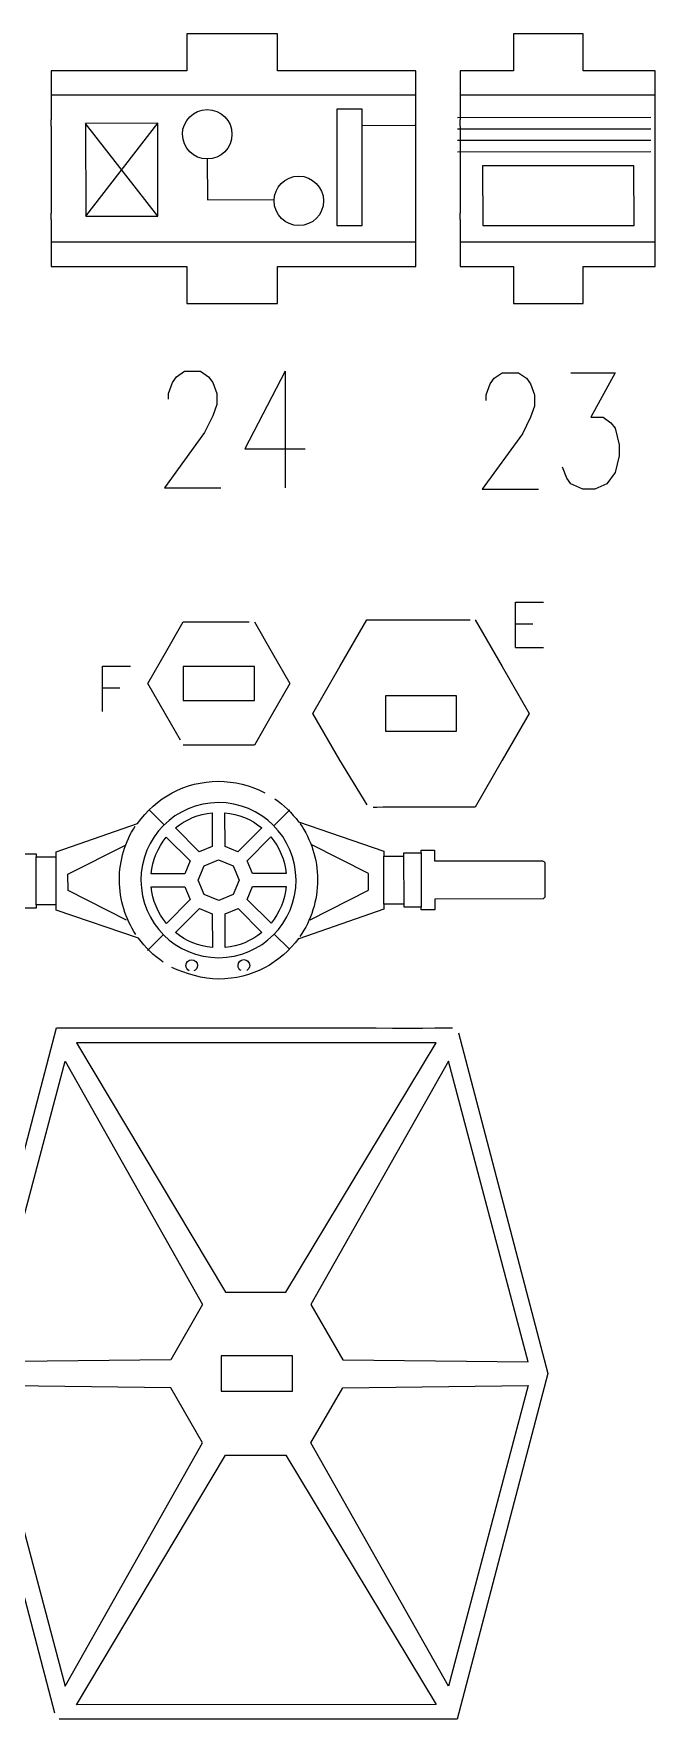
# Model space of a CAD drawing. Header units: inches. Extents: x -7 to 6.8, y -5.2 to 5.1.
# Drawn here: x -3.02 to -0.84, y -0.83 to 5.08 of the extents above; entities that cross this region are included whole.
import ezdxf

# ---------------------------------------------------------------- set-up
doc = ezdxf.new("R2010")
doc.units = ezdxf.units.IN
doc.header["$MEASUREMENT"] = 0
doc.layers.add('Layer 1', color=7, linetype='Continuous')

msp = doc.modelspace()

# ---------------------------------------------------------------- linework, layer by layer
at = {"layer": 'Layer 1', "lineweight": 9}
for points, knots in [([(-1.6779, 4.7819), (-1.6779, 4.7819), (-1.6779, 4.9547), (-1.6779, 4.9547), (-1.6779, 4.9547), (-1.6779, 4.9547), (-2.164, 4.9547), (-2.164, 4.9547), (-2.164, 4.9547), (-2.164, 4.9547), (-2.164, 5.0847), (-2.164, 5.0847), (-2.164, 5.0847), (-2.164, 5.0847), (-2.4825, 5.0847), (-2.4825, 5.0847), (-2.4825, 5.0847), (-2.4825, 5.0847), (-2.4825, 4.9547), (-2.4825, 4.9547), (-2.4825, 4.9547), (-2.4825, 4.9547), (-2.9589, 4.9547), (-2.9589, 4.9547), (-2.9589, 4.9547), (-2.9589, 4.9547), (-2.9589, 4.7819), (-2.9589, 4.7819)], [0, 0, 0, 0, 0.125, 0.125, 0.125, 0.125, 0.25, 0.25, 0.25, 0.25, 0.375, 0.375, 0.375, 0.375, 0.5, 0.5, 0.5, 0.5, 0.625, 0.625, 0.625, 0.625, 0.75, 0.75, 0.75, 0.75, 1, 1, 1, 1]), ([(-0.8376, 4.7819), (-0.8376, 4.7819), (-0.8376, 4.9547), (-0.8376, 4.9547), (-0.8376, 4.9547), (-0.8376, 4.9547), (-1.0903, 4.9547), (-1.0903, 4.9547), (-1.0903, 4.9547), (-1.0903, 4.9547), (-1.0903, 5.0847), (-1.0903, 5.0847), (-1.0903, 5.0847), (-1.0903, 5.0847), (-1.3355, 5.0847), (-1.3355, 5.0847), (-1.3355, 5.0847), (-1.3355, 5.0847), (-1.3355, 4.9547), (-1.3355, 4.9547), (-1.3355, 4.9547), (-1.3355, 4.9547), (-1.5221, 4.9547), (-1.5221, 4.9547), (-1.5221, 4.9547), (-1.5221, 4.9547), (-1.5221, 4.7819), (-1.5221, 4.7819)], [0, 0, 0, 0, 0.125, 0.125, 0.125, 0.125, 0.25, 0.25, 0.25, 0.25, 0.375, 0.375, 0.375, 0.375, 0.5, 0.5, 0.5, 0.5, 0.625, 0.625, 0.625, 0.625, 0.75, 0.75, 0.75, 0.75, 1, 1, 1, 1]), ([(-2.9589, 4.4324), (-2.9589, 4.4324), (-2.9589, 4.2672), (-2.9589, 4.2672), (-2.9589, 4.2672), (-2.9589, 4.2672), (-2.4825, 4.2672), (-2.4825, 4.2672), (-2.4825, 4.2672), (-2.4825, 4.2672), (-2.4825, 4.1372), (-2.4825, 4.1372), (-2.4825, 4.1372), (-2.4825, 4.1372), (-2.164, 4.1372), (-2.164, 4.1372), (-2.164, 4.1372), (-2.164, 4.1372), (-2.164, 4.2672), (-2.164, 4.2672), (-2.164, 4.2672), (-2.164, 4.2672), (-1.6779, 4.2672), (-1.6779, 4.2672), (-1.6779, 4.2672), (-1.6779, 4.2672), (-1.6779, 4.4324), (-1.6779, 4.4324)], [0, 0, 0, 0, 0.125, 0.125, 0.125, 0.125, 0.25, 0.25, 0.25, 0.25, 0.375, 0.375, 0.375, 0.375, 0.5, 0.5, 0.5, 0.5, 0.625, 0.625, 0.625, 0.625, 0.75, 0.75, 0.75, 0.75, 1, 1, 1, 1]), ([(-1.5221, 4.4324), (-1.5221, 4.4324), (-1.5221, 4.2672), (-1.5221, 4.2672), (-1.5221, 4.2672), (-1.5221, 4.2672), (-1.3355, 4.2672), (-1.3355, 4.2672), (-1.3355, 4.2672), (-1.3355, 4.2672), (-1.3355, 4.1372), (-1.3355, 4.1372), (-1.3355, 4.1372), (-1.3355, 4.1372), (-1.0903, 4.1372), (-1.0903, 4.1372), (-1.0903, 4.1372), (-1.0903, 4.1372), (-1.0903, 4.2672), (-1.0903, 4.2672), (-1.0903, 4.2672), (-1.0903, 4.2672), (-0.8376, 4.2672), (-0.8376, 4.2672), (-0.8376, 4.2672), (-0.8376, 4.2672), (-0.8376, 4.4324), (-0.8376, 4.4324)], [0, 0, 0, 0, 0.125, 0.125, 0.125, 0.125, 0.25, 0.25, 0.25, 0.25, 0.375, 0.375, 0.375, 0.375, 0.5, 0.5, 0.5, 0.5, 0.625, 0.625, 0.625, 0.625, 0.75, 0.75, 0.75, 0.75, 1, 1, 1, 1]), ([(-2.5048, 2.6039), (-2.5048, 2.6039), (-2.5573, 2.6951), (-2.5573, 2.6951), (-2.5573, 2.6951), (-2.5573, 2.6951), (-2.6197, 2.8032), (-2.6197, 2.8032), (-2.6197, 2.8032), (-2.6197, 2.8032), (-2.5573, 2.9113), (-2.5573, 2.9113), (-2.5573, 2.9113), (-2.5573, 2.9113), (-2.4949, 3.0194), (-2.4949, 3.0194), (-2.4949, 3.0194), (-2.4949, 3.0194), (-2.37, 3.0194), (-2.37, 3.0194), (-2.37, 3.0194), (-2.37, 3.0194), (-2.2629, 3.0194), (-2.2629, 3.0194)], [0, 0, 0, 0, 0.142857, 0.142857, 0.142857, 0.142857, 0.285714, 0.285714, 0.285714, 0.285714, 0.428571, 0.428571, 0.428571, 0.428571, 0.571429, 0.571429, 0.571429, 0.571429, 0.714286, 0.714286, 0.714286, 0.714286, 1, 1, 1, 1]), ([(-2.2452, 3.0194), (-2.2452, 3.0194), (-2.1828, 2.9113), (-2.1828, 2.9113), (-2.1828, 2.9113), (-2.1828, 2.9113), (-2.1204, 2.8032), (-2.1204, 2.8032), (-2.1204, 2.8032), (-2.1204, 2.8032), (-2.1828, 2.6951), (-2.1828, 2.6951), (-2.1828, 2.6951), (-2.1828, 2.6951), (-2.2452, 2.587), (-2.2452, 2.587), (-2.2452, 2.587), (-2.2452, 2.587), (-2.37, 2.587), (-2.37, 2.587), (-2.37, 2.587), (-2.37, 2.587), (-2.4949, 2.587), (-2.4949, 2.587)], [0, 0, 0, 0, 0.142857, 0.142857, 0.142857, 0.142857, 0.285714, 0.285714, 0.285714, 0.285714, 0.428571, 0.428571, 0.428571, 0.428571, 0.571429, 0.571429, 0.571429, 0.571429, 0.714286, 0.714286, 0.714286, 0.714286, 1, 1, 1, 1]), ([(-1.849, 2.3767), (-1.849, 2.3767), (-1.9447, 2.5335), (-1.9447, 2.5335), (-1.9447, 2.5335), (-1.9447, 2.5335), (-2.0396, 2.6979), (-2.0396, 2.6979), (-2.0396, 2.6979), (-2.0396, 2.6979), (-1.9447, 2.8622), (-1.9447, 2.8622), (-1.9447, 2.8622), (-1.9447, 2.8622), (-1.8498, 3.0266), (-1.8498, 3.0266), (-1.8498, 3.0266), (-1.8498, 3.0266), (-1.66, 3.0266), (-1.66, 3.0266), (-1.66, 3.0266), (-1.66, 3.0266), (-1.4968, 3.0266), (-1.4874, 3.0266)], [0, 0, 0, 0, 0.142857, 0.142857, 0.142857, 0.142857, 0.285714, 0.285714, 0.285714, 0.285714, 0.428571, 0.428571, 0.428571, 0.428571, 0.571429, 0.571429, 0.571429, 0.571429, 0.714286, 0.714286, 0.714286, 0.714286, 1, 1, 1, 1]), ([(-1.4702, 3.0266), (-1.4702, 3.0266), (-1.3753, 2.8622), (-1.3753, 2.8622), (-1.3753, 2.8622), (-1.3753, 2.8622), (-1.2804, 2.6979), (-1.2804, 2.6979), (-1.2804, 2.6979), (-1.2804, 2.6979), (-1.3753, 2.5335), (-1.3753, 2.5335), (-1.3753, 2.5335), (-1.3753, 2.5335), (-1.4702, 2.3691), (-1.4702, 2.3691), (-1.4702, 2.3691), (-1.4702, 2.3691), (-1.66, 2.3691), (-1.66, 2.3691), (-1.66, 2.3691), (-1.66, 2.3691), (-1.8111, 2.3681), (-1.8277, 2.3681)], [0, 0, 0, 0, 0.142857, 0.142857, 0.142857, 0.142857, 0.285714, 0.285714, 0.285714, 0.285714, 0.428571, 0.428571, 0.428571, 0.428571, 0.571429, 0.571429, 0.571429, 0.571429, 0.714286, 0.714286, 0.714286, 0.714286, 1, 1, 1, 1]), ([(-2.495, 2.8632), (-2.495, 2.8632), (-2.245, 2.8632), (-2.245, 2.8632), (-2.245, 2.8632), (-2.245, 2.8632), (-2.245, 2.7432), (-2.245, 2.7432), (-2.245, 2.7432), (-2.245, 2.7432), (-2.495, 2.7432), (-2.495, 2.7432), (-2.495, 2.7432), (-2.495, 2.7432), (-2.495, 2.8632), (-2.495, 2.8632)], [0, 0, 0, 0, 0.2, 0.2, 0.2, 0.2, 0.4, 0.4, 0.4, 0.4, 0.6, 0.6, 0.6, 0.6, 1, 1, 1, 1]), ([(-1.785, 2.7599), (-1.679, 2.7599), (-1.6411, 2.7599), (-1.535, 2.7599), (-1.535, 2.7599), (-1.535, 2.7599), (-1.535, 2.6359), (-1.535, 2.6359), (-1.535, 2.6359), (-1.6411, 2.6359), (-1.679, 2.6359), (-1.785, 2.6359), (-1.785, 2.6359), (-1.785, 2.6359), (-1.785, 2.7599), (-1.785, 2.7599)], [0, 0, 0, 0, 0.2, 0.2, 0.2, 0.2, 0.4, 0.4, 0.4, 0.4, 0.6, 0.6, 0.6, 0.6, 1, 1, 1, 1]), ([(-2.5653, 1.8249), (-2.5988, 1.8478), (-2.6282, 1.8762), (-2.652, 1.9091), (-2.652, 1.9091), (-2.652, 1.9091), (-2.9405, 2.0077), (-2.9405, 2.0077), (-2.9405, 2.0077), (-2.9405, 2.0077), (-2.9405, 2.0259), (-2.9405, 2.0259), (-2.9405, 2.0259), (-2.9405, 2.0259), (-3.0113, 2.0258), (-3.0113, 2.0258), (-3.0113, 2.0258), (-3.0113, 2.0258), (-3.0112, 2.0145), (-3.0112, 2.0145), (-3.0112, 2.0145), (-3.0112, 2.0145), (-3.0716, 2.0144), (-3.0716, 2.0144), (-3.0716, 2.0144), (-3.0716, 2.0144), (-3.0715, 2.0048), (-3.0715, 2.0048), (-3.0715, 2.0048), (-3.0715, 2.0048), (-3.1189, 2.0047), (-3.1189, 2.0047), (-3.1189, 2.0047), (-3.1189, 2.0047), (-3.1189, 2.0425), (-3.1189, 2.0425), (-3.1189, 2.0425), (-3.1189, 2.0425), (-3.4833, 2.0418), (-3.4916, 2.0417), (-3.4916, 2.0417), (-3.4999, 2.0417), (-3.5059, 2.0502), (-3.5059, 2.0502), (-3.5059, 2.0502), (-3.5059, 2.0502), (-3.5059, 2.0502), (-3.5059, 2.0502), (-3.5059, 2.0502), (-3.5059, 2.0502), (-3.5062, 2.1674), (-3.5062, 2.1674), (-3.5062, 2.1674), (-3.5062, 2.1674), (-3.5062, 2.1674), (-3.5062, 2.1674), (-3.5062, 2.1674), (-3.5062, 2.1674), (-3.5002, 2.1759), (-3.5002, 2.1759), (-3.5002, 2.1759), (-3.5002, 2.1759), (-3.1192, 2.1768), (-3.1192, 2.1768), (-3.1192, 2.1768), (-3.1192, 2.1768), (-3.1193, 2.2146), (-3.1193, 2.2146), (-3.1193, 2.2146), (-3.1193, 2.2146), (-3.072, 2.2147), (-3.072, 2.2147), (-3.072, 2.2147), (-3.072, 2.2147), (-3.072, 2.2051), (-3.072, 2.2051), (-3.072, 2.2051), (-3.072, 2.2051), (-3.0116, 2.2052), (-3.0116, 2.2052), (-3.0116, 2.2052), (-3.0116, 2.2052), (-3.0116, 2.194), (-3.0116, 2.194), (-3.0116, 2.194), (-3.0116, 2.194), (-2.9409, 2.1941), (-2.9409, 2.1941), (-2.9409, 2.1941), (-2.9409, 2.1941), (-2.9409, 2.2123), (-2.9409, 2.2123), (-2.9409, 2.2123), (-2.9409, 2.2123), (-2.6551, 2.3115), (-2.6551, 2.3115), (-2.6551, 2.3115), (-2.5925, 2.4009), (-2.4888, 2.4594), (-2.3713, 2.4597), (-2.3713, 2.4597), (-2.3167, 2.4598), (-2.2576, 2.4458), (-2.2085, 2.4193)], [0, 0, 0, 0, 0.037037, 0.037037, 0.037037, 0.037037, 0.074074, 0.074074, 0.074074, 0.074074, 0.111111, 0.111111, 0.111111, 0.111111, 0.148148, 0.148148, 0.148148, 0.148148, 0.185185, 0.185185, 0.185185, 0.185185, 0.222222, 0.222222, 0.222222, 0.222222, 0.259259, 0.259259, 0.259259, 0.259259, 0.296296, 0.296296, 0.296296, 0.296296, 0.333333, 0.333333, 0.333333, 0.333333, 0.37037, 0.37037, 0.37037, 0.37037, 0.407407, 0.407407, 0.407407, 0.407407, 0.444444, 0.444444, 0.444444, 0.444444, 0.481481, 0.481481, 0.481481, 0.481481, 0.518519, 0.518519, 0.518519, 0.518519, 0.555556, 0.555556, 0.555556, 0.555556, 0.592593, 0.592593, 0.592593, 0.592593, 0.62963, 0.62963, 0.62963, 0.62963, 0.666667, 0.666667, 0.666667, 0.666667, 0.703704, 0.703704, 0.703704, 0.703704, 0.740741, 0.740741, 0.740741, 0.740741, 0.777778, 0.777778, 0.777778, 0.777778, 0.814815, 0.814815, 0.814815, 0.814815, 0.851852, 0.851852, 0.851852, 0.851852, 0.888889, 0.888889, 0.888889, 0.888889, 0.925926, 0.925926, 0.925926, 0.925926, 1, 1, 1, 1]), ([(-2.1738, 2.3986), (-2.1416, 2.3763), (-2.1132, 2.3488), (-2.0901, 2.3172), (-2.0901, 2.3172), (-2.0901, 2.3172), (-2.0901, 2.3172), (-2.0901, 2.3172), (-2.0901, 2.3172), (-2.0901, 2.3172), (-1.7907, 2.2148), (-1.7907, 2.2148), (-1.7907, 2.2148), (-1.7907, 2.2148), (-1.7907, 2.1966), (-1.7907, 2.1966), (-1.7907, 2.1966), (-1.7907, 2.1966), (-1.7199, 2.1967), (-1.7199, 2.1967), (-1.7199, 2.1967), (-1.7199, 2.1967), (-1.72, 2.208), (-1.72, 2.208), (-1.72, 2.208), (-1.72, 2.208), (-1.6596, 2.2082), (-1.6596, 2.2082), (-1.6596, 2.2082), (-1.6596, 2.2082), (-1.6596, 2.2177), (-1.6596, 2.2177), (-1.6596, 2.2177), (-1.6596, 2.2177), (-1.6123, 2.2178), (-1.6123, 2.2178), (-1.6123, 2.2178), (-1.6123, 2.2178), (-1.6123, 2.18), (-1.6123, 2.18), (-1.6123, 2.18), (-1.6123, 2.18), (-1.2472, 2.1808), (-1.2392, 2.1808), (-1.2392, 2.1808), (-1.2313, 2.1808), (-1.2252, 2.1743), (-1.2252, 2.1743), (-1.2252, 2.1743), (-1.2252, 2.1743), (-1.2252, 2.1743), (-1.2252, 2.1743), (-1.2252, 2.1743), (-1.2252, 2.1743), (-1.225, 2.0531), (-1.225, 2.0531), (-1.225, 2.0531), (-1.225, 2.0531), (-1.225, 2.0531), (-1.225, 2.0531), (-1.225, 2.0531), (-1.225, 2.0531), (-1.231, 2.0466), (-1.231, 2.0466), (-1.231, 2.0466), (-1.231, 2.0466), (-1.612, 2.0458), (-1.612, 2.0458), (-1.612, 2.0458), (-1.612, 2.0458), (-1.6119, 2.008), (-1.6119, 2.008), (-1.6119, 2.008), (-1.6119, 2.008), (-1.6592, 2.0079), (-1.6592, 2.0079), (-1.6592, 2.0079), (-1.6592, 2.0079), (-1.6592, 2.0174), (-1.6592, 2.0174), (-1.6592, 2.0174), (-1.6592, 2.0174), (-1.7195, 2.0173), (-1.7195, 2.0173), (-1.7195, 2.0173), (-1.7195, 2.0173), (-1.7196, 2.0286), (-1.7196, 2.0286), (-1.7196, 2.0286), (-1.7196, 2.0286), (-1.7903, 2.0284), (-1.7903, 2.0284), (-1.7903, 2.0284), (-1.7903, 2.0284), (-1.7903, 2.0102), (-1.7903, 2.0102), (-1.7903, 2.0102), (-1.7903, 2.0102), (-2.0892, 1.9065), (-2.0892, 1.9065), (-2.0892, 1.9065), (-2.0892, 1.9065), (-2.0892, 1.9089), (-2.0892, 1.9089), (-2.0892, 1.9089), (-2.1522, 1.8221), (-2.2544, 1.7655), (-2.3698, 1.7652), (-2.3698, 1.7652), (-2.4257, 1.7651), (-2.4872, 1.7838), (-2.5344, 1.8062)], [0, 0, 0, 0, 0.034483, 0.034483, 0.034483, 0.034483, 0.068966, 0.068966, 0.068966, 0.068966, 0.103448, 0.103448, 0.103448, 0.103448, 0.137931, 0.137931, 0.137931, 0.137931, 0.172414, 0.172414, 0.172414, 0.172414, 0.206897, 0.206897, 0.206897, 0.206897, 0.241379, 0.241379, 0.241379, 0.241379, 0.275862, 0.275862, 0.275862, 0.275862, 0.310345, 0.310345, 0.310345, 0.310345, 0.344828, 0.344828, 0.344828, 0.344828, 0.37931, 0.37931, 0.37931, 0.37931, 0.413793, 0.413793, 0.413793, 0.413793, 0.448276, 0.448276, 0.448276, 0.448276, 0.482759, 0.482759, 0.482759, 0.482759, 0.517241, 0.517241, 0.517241, 0.517241, 0.551724, 0.551724, 0.551724, 0.551724, 0.586207, 0.586207, 0.586207, 0.586207, 0.62069, 0.62069, 0.62069, 0.62069, 0.655172, 0.655172, 0.655172, 0.655172, 0.689655, 0.689655, 0.689655, 0.689655, 0.724138, 0.724138, 0.724138, 0.724138, 0.758621, 0.758621, 0.758621, 0.758621, 0.793103, 0.793103, 0.793103, 0.793103, 0.827586, 0.827586, 0.827586, 0.827586, 0.862069, 0.862069, 0.862069, 0.862069, 0.896552, 0.896552, 0.896552, 0.896552, 0.931034, 0.931034, 0.931034, 0.931034, 1, 1, 1, 1]), ([(-2.5224, 2.2957), (-2.5224, 2.2957), (-2.4385, 2.2121), (-2.4385, 2.2121), (-2.4385, 2.2121), (-2.4385, 2.2121), (-2.3935, 2.2309), (-2.3935, 2.2309), (-2.3935, 2.2309), (-2.3935, 2.2309), (-2.3938, 2.3493), (-2.3938, 2.3493), (-2.3938, 2.3493), (-2.4412, 2.3447), (-2.4858, 2.3261), (-2.5224, 2.2957)], [0, 0, 0, 0, 0.2, 0.2, 0.2, 0.2, 0.4, 0.4, 0.4, 0.4, 0.6, 0.6, 0.6, 0.6, 1, 1, 1, 1]), ([(-2.3484, 2.3494), (-2.3484, 2.3494), (-2.3481, 2.231), (-2.3481, 2.231), (-2.3481, 2.231), (-2.3481, 2.231), (-2.303, 2.2124), (-2.303, 2.2124), (-2.303, 2.2124), (-2.303, 2.2124), (-2.2195, 2.2963), (-2.2195, 2.2963), (-2.2195, 2.2963), (-2.2562, 2.3266), (-2.301, 2.345), (-2.3484, 2.3494)], [0, 0, 0, 0, 0.2, 0.2, 0.2, 0.2, 0.4, 0.4, 0.4, 0.4, 0.6, 0.6, 0.6, 0.6, 1, 1, 1, 1]), ([(-2.6075, 2.1346), (-2.6075, 2.1346), (-2.4891, 2.1349), (-2.4891, 2.1349), (-2.4891, 2.1349), (-2.4891, 2.1349), (-2.4705, 2.18), (-2.4705, 2.18), (-2.4705, 2.18), (-2.4705, 2.18), (-2.5545, 2.2635), (-2.5545, 2.2635), (-2.5545, 2.2635), (-2.5847, 2.2268), (-2.6031, 2.182), (-2.6075, 2.1346)], [0, 0, 0, 0, 0.2, 0.2, 0.2, 0.2, 0.4, 0.4, 0.4, 0.4, 0.6, 0.6, 0.6, 0.6, 1, 1, 1, 1]), ([(-2.1873, 2.2643), (-2.1873, 2.2643), (-2.2709, 2.1804), (-2.2709, 2.1804), (-2.2709, 2.1804), (-2.2709, 2.1804), (-2.2521, 2.1354), (-2.2521, 2.1354), (-2.2521, 2.1354), (-2.2521, 2.1354), (-2.1337, 2.1356), (-2.1337, 2.1356), (-2.1337, 2.1356), (-2.1383, 2.183), (-2.1569, 2.2277), (-2.1873, 2.2643)], [0, 0, 0, 0, 0.2, 0.2, 0.2, 0.2, 0.4, 0.4, 0.4, 0.4, 0.6, 0.6, 0.6, 0.6, 1, 1, 1, 1]), ([(-2.3707, 2.1841), (-2.3707, 2.1841), (-2.4213, 2.163), (-2.4213, 2.163), (-2.4213, 2.163), (-2.4213, 2.163), (-2.4422, 2.1123), (-2.4422, 2.1123), (-2.4422, 2.1123), (-2.4422, 2.1123), (-2.4211, 2.0617), (-2.4211, 2.0617), (-2.4211, 2.0617), (-2.4211, 2.0617), (-2.3704, 2.0408), (-2.3704, 2.0408), (-2.3704, 2.0408), (-2.3704, 2.0408), (-2.3198, 2.0619), (-2.3198, 2.0619), (-2.3198, 2.0619), (-2.3198, 2.0619), (-2.2989, 2.1126), (-2.2989, 2.1126), (-2.2989, 2.1126), (-2.2989, 2.1126), (-2.32, 2.1632), (-2.32, 2.1632), (-2.32, 2.1632), (-2.32, 2.1632), (-2.3707, 2.1841), (-2.3707, 2.1841)], [0, 0, 0, 0, 0.111111, 0.111111, 0.111111, 0.111111, 0.222222, 0.222222, 0.222222, 0.222222, 0.333333, 0.333333, 0.333333, 0.333333, 0.444444, 0.444444, 0.444444, 0.444444, 0.555556, 0.555556, 0.555556, 0.555556, 0.666667, 0.666667, 0.666667, 0.666667, 0.777778, 0.777778, 0.777778, 0.777778, 1, 1, 1, 1]), ([(-2.5538, 1.9606), (-2.5538, 1.9606), (-2.4702, 2.0445), (-2.4702, 2.0445), (-2.4702, 2.0445), (-2.4702, 2.0445), (-2.489, 2.0895), (-2.489, 2.0895), (-2.489, 2.0895), (-2.489, 2.0895), (-2.6074, 2.0892), (-2.6074, 2.0892), (-2.6074, 2.0892), (-2.6028, 2.0419), (-2.5842, 1.9972), (-2.5538, 1.9606)], [0, 0, 0, 0, 0.2, 0.2, 0.2, 0.2, 0.4, 0.4, 0.4, 0.4, 0.6, 0.6, 0.6, 0.6, 1, 1, 1, 1]), ([(-2.1336, 2.0903), (-2.1336, 2.0903), (-2.252, 2.09), (-2.252, 2.09), (-2.252, 2.09), (-2.252, 2.09), (-2.2706, 2.0449), (-2.2706, 2.0449), (-2.2706, 2.0449), (-2.2706, 2.0449), (-2.1867, 1.9614), (-2.1867, 1.9614), (-2.1867, 1.9614), (-2.1564, 1.9981), (-2.138, 2.0429), (-2.1336, 2.0903)], [0, 0, 0, 0, 0.2, 0.2, 0.2, 0.2, 0.4, 0.4, 0.4, 0.4, 0.6, 0.6, 0.6, 0.6, 1, 1, 1, 1]), ([(-2.3927, 1.8755), (-2.3927, 1.8755), (-2.393, 1.9939), (-2.393, 1.9939), (-2.393, 1.9939), (-2.393, 1.9939), (-2.4381, 2.0125), (-2.4381, 2.0125), (-2.4381, 2.0125), (-2.4381, 2.0125), (-2.5216, 1.9286), (-2.5216, 1.9286), (-2.5216, 1.9286), (-2.4849, 1.8983), (-2.4402, 1.8799), (-2.3927, 1.8755)], [0, 0, 0, 0, 0.2, 0.2, 0.2, 0.2, 0.4, 0.4, 0.4, 0.4, 0.6, 0.6, 0.6, 0.6, 1, 1, 1, 1]), ([(-2.2187, 1.9292), (-2.2187, 1.9292), (-2.3026, 2.0128), (-2.3026, 2.0128), (-2.3026, 2.0128), (-2.3026, 2.0128), (-2.3476, 1.994), (-2.3476, 1.994), (-2.3476, 1.994), (-2.3476, 1.994), (-2.3474, 1.8756), (-2.3474, 1.8756), (-2.3474, 1.8756), (-2.3, 1.8802), (-2.2553, 1.8988), (-2.2187, 1.9292)], [0, 0, 0, 0, 0.2, 0.2, 0.2, 0.2, 0.4, 0.4, 0.4, 0.4, 0.6, 0.6, 0.6, 0.6, 1, 1, 1, 1]), ([(-2.9458, -0.8123), (-2.9458, -0.8123), (-3.2581, 0.3799), (-3.2581, 0.3799), (-3.2581, 0.3799), (-3.2581, 0.3799), (-2.9403, 1.5936), (-2.9403, 1.5936), (-2.9403, 1.5936), (-2.9403, 1.5936), (-2.2367, 1.5938), (-2.2367, 1.5938), (-2.2367, 1.5938), (-2.241, 1.5938), (-1.6632, 1.593), (-1.5492, 1.5935)], [0, 0, 0, 0, 0.2, 0.2, 0.2, 0.2, 0.4, 0.4, 0.4, 0.4, 0.6, 0.6, 0.6, 0.6, 1, 1, 1, 1]), ([(-1.5285, 1.576), (-1.5285, 1.576), (-1.2153, 0.3799), (-1.2153, 0.3799), (-1.2153, 0.3799), (-1.2153, 0.3799), (-1.5331, -0.8339), (-1.5331, -0.8339), (-1.5331, -0.8339), (-1.5331, -0.8339), (-2.2367, -0.834), (-2.2367, -0.834), (-2.2367, -0.834), (-2.2367, -0.834), (-2.9309, -0.8339), (-2.9309, -0.8339)], [0, 0, 0, 0, 0.2, 0.2, 0.2, 0.2, 0.4, 0.4, 0.4, 0.4, 0.6, 0.6, 0.6, 0.6, 1, 1, 1, 1]), ([(-2.3617, 0.4419), (-2.2556, 0.4419), (-2.2178, 0.4419), (-2.1117, 0.4419), (-2.1117, 0.4419), (-2.1117, 0.4419), (-2.1117, 0.3179), (-2.1117, 0.3179), (-2.1117, 0.3179), (-2.2178, 0.3179), (-2.2556, 0.3179), (-2.3617, 0.3179), (-2.3617, 0.3179), (-2.3617, 0.3179), (-2.3617, 0.4419), (-2.3617, 0.4419)], [0, 0, 0, 0, 0.2, 0.2, 0.2, 0.2, 0.4, 0.4, 0.4, 0.4, 0.6, 0.6, 0.6, 0.6, 1, 1, 1, 1])]:
    msp.add_open_spline(points, degree=3, knots=knots, dxfattribs=at)
at = {"layer": 'Layer 1', "color": 1, "lineweight": 9}
for points in [[(-1.6779, 4.8692), (-1.6779, 4.8692), (-2.9589, 4.8692), (-2.9589, 4.8692)], [(-0.8376, 4.8692), (-0.8376, 4.8692), (-1.5221, 4.8692), (-1.5221, 4.8692)], [(-2.9589, 4.7598), (-2.9589, 4.7598), (-2.9589, 4.7819), (-2.9589, 4.7819)], [(-1.6779, 4.7598), (-1.6779, 4.7598), (-1.6779, 4.7819), (-1.6779, 4.7819)], [(-1.5221, 4.7598), (-1.5221, 4.7598), (-1.5221, 4.7819), (-1.5221, 4.7819)], [(-0.8376, 4.7598), (-0.8376, 4.7598), (-0.8376, 4.7819), (-0.8376, 4.7819)], [(-2.9589, 4.4324), (-2.9589, 4.4324), (-2.9589, 4.4545), (-2.9589, 4.4545)], [(-1.6779, 4.4324), (-1.6779, 4.4324), (-1.6779, 4.4545), (-1.6779, 4.4545)], [(-1.5221, 4.4324), (-1.5221, 4.4324), (-1.5221, 4.4545), (-1.5221, 4.4545)], [(-0.8376, 4.4324), (-0.8376, 4.4324), (-0.8376, 4.4545), (-0.8376, 4.4545)], [(-1.6779, 4.3523), (-1.6779, 4.3523), (-2.9589, 4.3523), (-2.9589, 4.3523)], [(-0.8376, 4.3523), (-0.8376, 4.3523), (-1.5221, 4.3523), (-1.5221, 4.3523)], [(-2.137, 3.8994), (-2.137, 3.8994), (-2.137, 3.4903), (-2.137, 3.4903)]]:
    msp.add_open_spline(points, degree=3, dxfattribs=at)
for points, knots in [([(-2.4105, 4.6448), (-2.3626, 4.6449), (-2.3238, 4.6838), (-2.3238, 4.7318), (-2.3238, 4.7318), (-2.3239, 4.7797), (-2.3629, 4.8185), (-2.4108, 4.8185), (-2.4108, 4.8185), (-2.4587, 4.8184), (-2.4976, 4.7795), (-2.4975, 4.7315), (-2.4975, 4.7315), (-2.4974, 4.6836), (-2.4585, 4.6447), (-2.4105, 4.6448)], [0, 0, 0, 0, 0.2, 0.2, 0.2, 0.2, 0.4, 0.4, 0.4, 0.4, 0.6, 0.6, 0.6, 0.6, 1, 1, 1, 1]), ([(-2.5837, 4.4439), (-2.5837, 4.4439), (-2.8372, 4.4435), (-2.8372, 4.4435), (-2.8372, 4.4435), (-2.8372, 4.4435), (-2.8377, 4.7699), (-2.8377, 4.7699), (-2.8377, 4.7699), (-2.8377, 4.7699), (-2.5843, 4.7703), (-2.5843, 4.7703), (-2.5843, 4.7703), (-2.5843, 4.7703), (-2.5837, 4.4439), (-2.5837, 4.4439)], [0, 0, 0, 0, 0.2, 0.2, 0.2, 0.2, 0.4, 0.4, 0.4, 0.4, 0.6, 0.6, 0.6, 0.6, 1, 1, 1, 1]), ([(-0.9122, 4.4111), (-0.9122, 4.4111), (-1.4436, 4.4108), (-1.4436, 4.4108), (-1.4436, 4.4108), (-1.4436, 4.4108), (-1.4447, 4.6208), (-1.4447, 4.6208), (-1.4447, 4.6208), (-1.4447, 4.6208), (-0.9133, 4.6211), (-0.9133, 4.6211), (-0.9133, 4.6211), (-0.9133, 4.6211), (-0.9122, 4.4111), (-0.9122, 4.4111)], [0, 0, 0, 0, 0.2, 0.2, 0.2, 0.2, 0.4, 0.4, 0.4, 0.4, 0.6, 0.6, 0.6, 0.6, 1, 1, 1, 1]), ([(-2.0889, 4.4109), (-2.041, 4.411), (-2.0022, 4.4499), (-2.0023, 4.4979), (-2.0023, 4.4979), (-2.0023, 4.5458), (-2.0413, 4.5846), (-2.0892, 4.5846), (-2.0892, 4.5846), (-2.1372, 4.5845), (-2.176, 4.5456), (-2.1759, 4.4976), (-2.1759, 4.4976), (-2.1758, 4.4497), (-2.1369, 4.4109), (-2.0889, 4.4109)], [0, 0, 0, 0, 0.2, 0.2, 0.2, 0.2, 0.4, 0.4, 0.4, 0.4, 0.6, 0.6, 0.6, 0.6, 1, 1, 1, 1]), ([(-2.5471, 3.8018), (-2.5471, 3.8018), (-2.5471, 3.8217), (-2.5471, 3.8217), (-2.5471, 3.8217), (-2.5471, 3.8217), (-2.5332, 3.8603), (-2.5332, 3.8603), (-2.5332, 3.8603), (-2.5332, 3.8603), (-2.5187, 3.8801), (-2.5187, 3.8801), (-2.5187, 3.8801), (-2.5187, 3.8801), (-2.4907, 3.8994), (-2.4907, 3.8994), (-2.4907, 3.8994), (-2.4907, 3.8994), (-2.4339, 3.8994), (-2.4339, 3.8994), (-2.4339, 3.8994), (-2.4339, 3.8994), (-2.4059, 3.8801), (-2.4059, 3.8801), (-2.4059, 3.8801), (-2.4059, 3.8801), (-2.3915, 3.8603), (-2.3915, 3.8603), (-2.3915, 3.8603), (-2.3915, 3.8603), (-2.3775, 3.8217), (-2.3775, 3.8217), (-2.3775, 3.8217), (-2.3775, 3.8217), (-2.3775, 3.7825), (-2.3775, 3.7825), (-2.3775, 3.7825), (-2.3775, 3.7825), (-2.3915, 3.7434), (-2.3915, 3.7434), (-2.3915, 3.7434), (-2.3915, 3.7434), (-2.4199, 3.6849), (-2.4199, 3.6849), (-2.4199, 3.6849), (-2.4199, 3.6849), (-2.5611, 3.4903), (-2.5611, 3.4903), (-2.5611, 3.4903), (-2.5611, 3.4903), (-2.3635, 3.4903), (-2.3635, 3.4903)], [0, 0, 0, 0, 0.071429, 0.071429, 0.071429, 0.071429, 0.142857, 0.142857, 0.142857, 0.142857, 0.214286, 0.214286, 0.214286, 0.214286, 0.285714, 0.285714, 0.285714, 0.285714, 0.357143, 0.357143, 0.357143, 0.357143, 0.428571, 0.428571, 0.428571, 0.428571, 0.5, 0.5, 0.5, 0.5, 0.571429, 0.571429, 0.571429, 0.571429, 0.642857, 0.642857, 0.642857, 0.642857, 0.714286, 0.714286, 0.714286, 0.714286, 0.785714, 0.785714, 0.785714, 0.785714, 0.857143, 0.857143, 0.857143, 0.857143, 1, 1, 1, 1]), ([(-2.137, 3.8994), (-2.137, 3.8994), (-2.2787, 3.6265), (-2.2787, 3.6265), (-2.2787, 3.6265), (-2.2787, 3.6265), (-2.0666, 3.6265), (-2.0666, 3.6265)], [0, 0, 0, 0, 0.333333, 0.333333, 0.333333, 0.333333, 1, 1, 1, 1]), ([(-1.4314, 3.7966), (-1.4314, 3.7966), (-1.4314, 3.8164), (-1.4314, 3.8164), (-1.4314, 3.8164), (-1.4314, 3.8164), (-1.4174, 3.855), (-1.4174, 3.855), (-1.4174, 3.855), (-1.4174, 3.855), (-1.4029, 3.8749), (-1.4029, 3.8749), (-1.4029, 3.8749), (-1.4029, 3.8749), (-1.375, 3.8942), (-1.375, 3.8942), (-1.375, 3.8942), (-1.375, 3.8942), (-1.3181, 3.8942), (-1.3181, 3.8942), (-1.3181, 3.8942), (-1.3181, 3.8942), (-1.2901, 3.8749), (-1.2901, 3.8749), (-1.2901, 3.8749), (-1.2901, 3.8749), (-1.2757, 3.855), (-1.2757, 3.855), (-1.2757, 3.855), (-1.2757, 3.855), (-1.2617, 3.8164), (-1.2617, 3.8164), (-1.2617, 3.8164), (-1.2617, 3.8164), (-1.2617, 3.7773), (-1.2617, 3.7773), (-1.2617, 3.7773), (-1.2617, 3.7773), (-1.2757, 3.7381), (-1.2757, 3.7381), (-1.2757, 3.7381), (-1.2757, 3.7381), (-1.3041, 3.6797), (-1.3041, 3.6797), (-1.3041, 3.6797), (-1.3041, 3.6797), (-1.4454, 3.4851), (-1.4454, 3.4851), (-1.4454, 3.4851), (-1.4454, 3.4851), (-1.2477, 3.4851), (-1.2477, 3.4851)], [0, 0, 0, 0, 0.071429, 0.071429, 0.071429, 0.071429, 0.142857, 0.142857, 0.142857, 0.142857, 0.214286, 0.214286, 0.214286, 0.214286, 0.285714, 0.285714, 0.285714, 0.285714, 0.357143, 0.357143, 0.357143, 0.357143, 0.428571, 0.428571, 0.428571, 0.428571, 0.5, 0.5, 0.5, 0.5, 0.571429, 0.571429, 0.571429, 0.571429, 0.642857, 0.642857, 0.642857, 0.642857, 0.714286, 0.714286, 0.714286, 0.714286, 0.785714, 0.785714, 0.785714, 0.785714, 0.857143, 0.857143, 0.857143, 0.857143, 1, 1, 1, 1]), ([(-1.1345, 3.8942), (-1.1345, 3.8942), (-0.9788, 3.8942), (-0.9788, 3.8942), (-0.9788, 3.8942), (-0.9788, 3.8942), (-1.0636, 3.7381), (-1.0636, 3.7381), (-1.0636, 3.7381), (-1.0636, 3.7381), (-1.0212, 3.7381), (-1.0212, 3.7381), (-1.0212, 3.7381), (-1.0212, 3.7381), (-0.9932, 3.7188), (-0.9932, 3.7188), (-0.9932, 3.7188), (-0.9932, 3.7188), (-0.9788, 3.6996), (-0.9788, 3.6996), (-0.9788, 3.6996), (-0.9788, 3.6996), (-0.9648, 3.6411), (-0.9648, 3.6411), (-0.9648, 3.6411), (-0.9648, 3.6411), (-0.9648, 3.6019), (-0.9648, 3.6019), (-0.9648, 3.6019), (-0.9648, 3.6019), (-0.9788, 3.5435), (-0.9788, 3.5435), (-0.9788, 3.5435), (-0.9788, 3.5435), (-1.0072, 3.5043), (-1.0072, 3.5043), (-1.0072, 3.5043), (-1.0072, 3.5043), (-1.0496, 3.4851), (-1.0496, 3.4851), (-1.0496, 3.4851), (-1.0496, 3.4851), (-1.0921, 3.4851), (-1.0921, 3.4851), (-1.0921, 3.4851), (-1.0921, 3.4851), (-1.1345, 3.5043), (-1.1345, 3.5043), (-1.1345, 3.5043), (-1.1345, 3.5043), (-1.1485, 3.5242), (-1.1485, 3.5242), (-1.1485, 3.5242), (-1.1485, 3.5242), (-1.1629, 3.5628), (-1.1629, 3.5628)], [0, 0, 0, 0, 0.066667, 0.066667, 0.066667, 0.066667, 0.133333, 0.133333, 0.133333, 0.133333, 0.2, 0.2, 0.2, 0.2, 0.266667, 0.266667, 0.266667, 0.266667, 0.333333, 0.333333, 0.333333, 0.333333, 0.4, 0.4, 0.4, 0.4, 0.466667, 0.466667, 0.466667, 0.466667, 0.533333, 0.533333, 0.533333, 0.533333, 0.6, 0.6, 0.6, 0.6, 0.666667, 0.666667, 0.666667, 0.666667, 0.733333, 0.733333, 0.733333, 0.733333, 0.8, 0.8, 0.8, 0.8, 0.866667, 0.866667, 0.866667, 0.866667, 1, 1, 1, 1]), ([(-1.6075, 1.5407), (-1.6075, 1.5407), (-2.1353, 0.6661), (-2.1353, 0.6661), (-2.1353, 0.6661), (-2.1353, 0.6661), (-2.347, 0.6658), (-2.347, 0.6658), (-2.347, 0.6658), (-2.347, 0.6658), (-2.8697, 1.5418), (-2.8697, 1.5418), (-2.8697, 1.5418), (-2.8697, 1.5418), (-1.6075, 1.5407), (-1.6075, 1.5407)], [0, 0, 0, 0, 0.2, 0.2, 0.2, 0.2, 0.4, 0.4, 0.4, 0.4, 0.6, 0.6, 0.6, 0.6, 1, 1, 1, 1]), ([(-2.9095, 1.4773), (-2.9095, 1.4773), (-3.1902, 0.4213), (-3.1902, 0.4213), (-3.1902, 0.4213), (-3.1902, 0.4213), (-2.5389, 0.4287), (-2.5389, 0.4287), (-2.5389, 0.4287), (-2.5389, 0.4287), (-2.4273, 0.622), (-2.4273, 0.622), (-2.4273, 0.622), (-2.4273, 0.622), (-2.9095, 1.4773), (-2.9095, 1.4773)], [0, 0, 0, 0, 0.2, 0.2, 0.2, 0.2, 0.4, 0.4, 0.4, 0.4, 0.6, 0.6, 0.6, 0.6, 1, 1, 1, 1]), ([(-1.2836, 0.4213), (-1.2836, 0.4213), (-1.9349, 0.4287), (-1.9349, 0.4287), (-1.9349, 0.4287), (-1.9349, 0.4287), (-2.0465, 0.622), (-2.0465, 0.622), (-2.0465, 0.622), (-2.0465, 0.622), (-1.5642, 1.4773), (-1.5642, 1.4773), (-1.5642, 1.4773), (-1.5642, 1.4773), (-1.2836, 0.4213), (-1.2836, 0.4213)], [0, 0, 0, 0, 0.2, 0.2, 0.2, 0.2, 0.4, 0.4, 0.4, 0.4, 0.6, 0.6, 0.6, 0.6, 1, 1, 1, 1]), ([(-3.1902, 0.3377), (-3.1902, 0.3377), (-2.5389, 0.3303), (-2.5389, 0.3303), (-2.5389, 0.3303), (-2.5389, 0.3303), (-2.4273, 0.137), (-2.4273, 0.137), (-2.4273, 0.137), (-2.4273, 0.137), (-2.9095, -0.7183), (-2.9095, -0.7183), (-2.9095, -0.7183), (-2.9095, -0.7183), (-3.1902, 0.3377), (-3.1902, 0.3377)], [0, 0, 0, 0, 0.2, 0.2, 0.2, 0.2, 0.4, 0.4, 0.4, 0.4, 0.6, 0.6, 0.6, 0.6, 1, 1, 1, 1]), ([(-1.5642, -0.7183), (-1.5642, -0.7183), (-1.2836, 0.3377), (-1.2836, 0.3377), (-1.2836, 0.3377), (-1.2836, 0.3377), (-1.9349, 0.3303), (-1.9349, 0.3303), (-1.9349, 0.3303), (-1.9349, 0.3303), (-2.0465, 0.137), (-2.0465, 0.137), (-2.0465, 0.137), (-2.0465, 0.137), (-1.5642, -0.7183), (-1.5642, -0.7183)], [0, 0, 0, 0, 0.2, 0.2, 0.2, 0.2, 0.4, 0.4, 0.4, 0.4, 0.6, 0.6, 0.6, 0.6, 1, 1, 1, 1]), ([(-2.8697, -0.7827), (-2.8697, -0.7827), (-1.6075, -0.7817), (-1.6075, -0.7817), (-1.6075, -0.7817), (-1.6075, -0.7817), (-2.1353, 0.093), (-2.1353, 0.093), (-2.1353, 0.093), (-2.1353, 0.093), (-2.347, 0.0932), (-2.347, 0.0932), (-2.347, 0.0932), (-2.347, 0.0932), (-2.8697, -0.7827), (-2.8697, -0.7827)], [0, 0, 0, 0, 0.2, 0.2, 0.2, 0.2, 0.4, 0.4, 0.4, 0.4, 0.6, 0.6, 0.6, 0.6, 1, 1, 1, 1])]:
    msp.add_open_spline(points, degree=3, knots=knots, dxfattribs=at)
at = {"layer": 'Layer 1', "color": 5, "lineweight": 9}
for points, knots in [([(-1.8665, 4.4113), (-1.8665, 4.4113), (-1.9554, 4.4111), (-1.9554, 4.4111), (-1.9554, 4.4111), (-1.9554, 4.4111), (-1.9561, 4.8192), (-1.9561, 4.8192), (-1.9561, 4.8192), (-1.9561, 4.8192), (-1.8671, 4.8193), (-1.8671, 4.8193), (-1.8671, 4.8193), (-1.8671, 4.8193), (-1.8665, 4.4113), (-1.8665, 4.4113)], [0, 0, 0, 0, 0.2, 0.2, 0.2, 0.2, 0.4, 0.4, 0.4, 0.4, 0.6, 0.6, 0.6, 0.6, 1, 1, 1, 1]), ([(-2.4105, 4.6448), (-2.4105, 4.6448), (-2.4103, 4.5016), (-2.4103, 4.5016), (-2.4103, 4.5016), (-2.4103, 4.5016), (-2.1759, 4.502), (-2.1759, 4.502)], [0, 0, 0, 0, 0.333333, 0.333333, 0.333333, 0.333333, 1, 1, 1, 1]), ([(-1.3286, 2.9293), (-1.3286, 2.9293), (-1.3286, 3.0887), (-1.3286, 3.0887), (-1.3286, 3.0887), (-1.3286, 3.0887), (-1.2299, 3.0887), (-1.2299, 3.0887)], [0, 0, 0, 0, 0.333333, 0.333333, 0.333333, 0.333333, 1, 1, 1, 1]), ([(-2.7786, 2.7043), (-2.7786, 2.7043), (-2.7786, 2.8637), (-2.7786, 2.8637), (-2.7786, 2.8637), (-2.7786, 2.8637), (-2.6799, 2.8637), (-2.6799, 2.8637)], [0, 0, 0, 0, 0.333333, 0.333333, 0.333333, 0.333333, 1, 1, 1, 1]), ([(-2.3717, 2.3848), (-2.2213, 2.3851), (-2.0992, 2.2635), (-2.0988, 2.1131), (-2.0988, 2.1131), (-2.0985, 1.9627), (-2.2201, 1.8406), (-2.3705, 1.8403), (-2.3705, 1.8403), (-2.5209, 1.8399), (-2.643, 1.9616), (-2.6434, 2.1119), (-2.6434, 2.1119), (-2.6437, 2.2623), (-2.5221, 2.3845), (-2.3717, 2.3848)], [0, 0, 0, 0, 0.2, 0.2, 0.2, 0.2, 0.4, 0.4, 0.4, 0.4, 0.6, 0.6, 0.6, 0.6, 1, 1, 1, 1]), ([(-2.085, 2.3114), (-2.0462, 2.2554), (-2.0233, 2.1875), (-2.0232, 2.1142), (-2.0232, 2.1142), (-2.023, 2.0401), (-2.0461, 1.9714), (-2.0854, 1.9149)], [0, 0, 0, 0, 0.333333, 0.333333, 0.333333, 0.333333, 1, 1, 1, 1]), ([(-2.6616, 1.922), (-2.6978, 1.9767), (-2.7189, 2.0422), (-2.719, 2.1127), (-2.719, 2.1127), (-2.7192, 2.1824), (-2.6988, 2.2474), (-2.6637, 2.3018)], [0, 0, 0, 0, 0.333333, 0.333333, 0.333333, 0.333333, 1, 1, 1, 1]), ([(-2.6939, 1.9719), (-2.6939, 1.9719), (-2.899, 2.0757), (-2.899, 2.0757), (-2.899, 2.0757), (-2.899, 2.0757), (-2.8996, 2.1338), (-2.8996, 2.1338), (-2.8996, 2.1338), (-2.8996, 2.1338), (-2.698, 2.2358), (-2.698, 2.2358)], [0, 0, 0, 0, 0.25, 0.25, 0.25, 0.25, 0.5, 0.5, 0.5, 0.5, 1, 1, 1, 1]), ([(-2.0492, 1.9733), (-2.0492, 1.9733), (-1.8446, 2.0779), (-1.8446, 2.0779), (-1.8446, 2.0779), (-1.8446, 2.0779), (-1.8443, 2.1361), (-1.8443, 2.1361), (-1.8443, 2.1361), (-1.8443, 2.1361), (-2.0463, 2.2372), (-2.0463, 2.2372)], [0, 0, 0, 0, 0.25, 0.25, 0.25, 0.25, 0.5, 0.5, 0.5, 0.5, 1, 1, 1, 1]), ([(-2.4738, 1.7943), (-2.4807, 1.7976), (-2.4855, 1.8046), (-2.4855, 1.8128), (-2.4855, 1.8128), (-2.4856, 1.824), (-2.4765, 1.8332), (-2.4652, 1.8332), (-2.4652, 1.8332), (-2.4539, 1.8332), (-2.4448, 1.8241), (-2.4448, 1.8129), (-2.4448, 1.8129), (-2.4447, 1.804), (-2.4503, 1.7965), (-2.4582, 1.7936)], [0, 0, 0, 0, 0.2, 0.2, 0.2, 0.2, 0.4, 0.4, 0.4, 0.4, 0.6, 0.6, 0.6, 0.6, 1, 1, 1, 1]), ([(-2.2911, 1.7949), (-2.2978, 1.7983), (-2.3024, 1.8052), (-2.3024, 1.8132), (-2.3024, 1.8132), (-2.3024, 1.8244), (-2.2933, 1.8336), (-2.282, 1.8336), (-2.282, 1.8336), (-2.2708, 1.8336), (-2.2616, 1.8245), (-2.2616, 1.8132), (-2.2616, 1.8132), (-2.2616, 1.8056), (-2.2658, 1.7989), (-2.272, 1.7954)], [0, 0, 0, 0, 0.2, 0.2, 0.2, 0.2, 0.4, 0.4, 0.4, 0.4, 0.6, 0.6, 0.6, 0.6, 1, 1, 1, 1])]:
    msp.add_open_spline(points, degree=3, knots=knots, dxfattribs=at)
at = {"layer": 'Layer 1', "lineweight": 9}
for points in [[(-2.9589, 4.7598), (-2.9589, 4.7598), (-2.9589, 4.4545), (-2.9589, 4.4545)], [(-1.6779, 4.4545), (-1.6779, 4.4545), (-1.6779, 4.7598), (-1.6779, 4.7598)], [(-1.5221, 4.7598), (-1.5221, 4.7598), (-1.5221, 4.4545), (-1.5221, 4.4545)], [(-0.8376, 4.4545), (-0.8376, 4.4545), (-0.8376, 4.7598), (-0.8376, 4.7598)]]:
    msp.add_open_spline(points, degree=3, dxfattribs=at)
at = {"layer": 'Layer 1', "color": 5, "lineweight": 9}
for points in [[(-2.5837, 4.4439), (-2.5837, 4.4439), (-2.8377, 4.7699), (-2.8377, 4.7699)], [(-2.8372, 4.4435), (-2.8372, 4.4435), (-2.5843, 4.7703), (-2.5843, 4.7703)], [(-1.867, 4.7629), (-1.867, 4.7629), (-1.6815, 4.7632), (-1.6815, 4.7632)], [(-0.8532, 4.7901), (-0.8532, 4.7901), (-1.5321, 4.7892), (-1.5321, 4.7892)], [(-0.8531, 4.7501), (-0.8531, 4.7501), (-1.532, 4.7492), (-1.532, 4.7492)], [(-0.853, 4.7101), (-0.853, 4.7101), (-1.532, 4.7092), (-1.532, 4.7092)], [(-0.8529, 4.6701), (-0.8529, 4.6701), (-1.5319, 4.6692), (-1.5319, 4.6692)], [(-1.3286, 3.0128), (-1.3286, 3.0128), (-1.2679, 3.0128), (-1.2679, 3.0128)], [(-1.3286, 2.9293), (-1.3286, 2.9293), (-1.2299, 2.9293), (-1.2299, 2.9293)], [(-2.7786, 2.7878), (-2.7786, 2.7878), (-2.7179, 2.7878), (-2.7179, 2.7878)], [(-2.5628, 2.3074), (-2.5628, 2.3074), (-2.6134, 2.3577), (-2.6134, 2.3577)], [(-2.1766, 2.3035), (-2.1766, 2.3035), (-2.1204, 2.36), (-2.1204, 2.36)], [(-3.0113, 2.0258), (-3.0113, 2.0258), (-3.0116, 2.194), (-3.0116, 2.194)], [(-2.9405, 2.0259), (-2.9405, 2.0259), (-2.9409, 2.1941), (-2.9409, 2.1941)], [(-1.7903, 2.0284), (-1.7903, 2.0284), (-1.7907, 2.1966), (-1.7907, 2.1966)], [(-1.7196, 2.0286), (-1.7196, 2.0286), (-1.7199, 2.1967), (-1.7199, 2.1967)], [(-1.6596, 2.2082), (-1.6596, 2.2082), (-1.6592, 2.0174), (-1.6592, 2.0174)], [(-2.5667, 1.9196), (-2.5667, 1.9196), (-2.6205, 1.8656), (-2.6205, 1.8656)], [(-2.1755, 1.9232), (-2.1755, 1.9232), (-2.1221, 1.87), (-2.1221, 1.87)]]:
    msp.add_open_spline(points, degree=3, dxfattribs=at)

doc.saveas('drawing.dxf')
